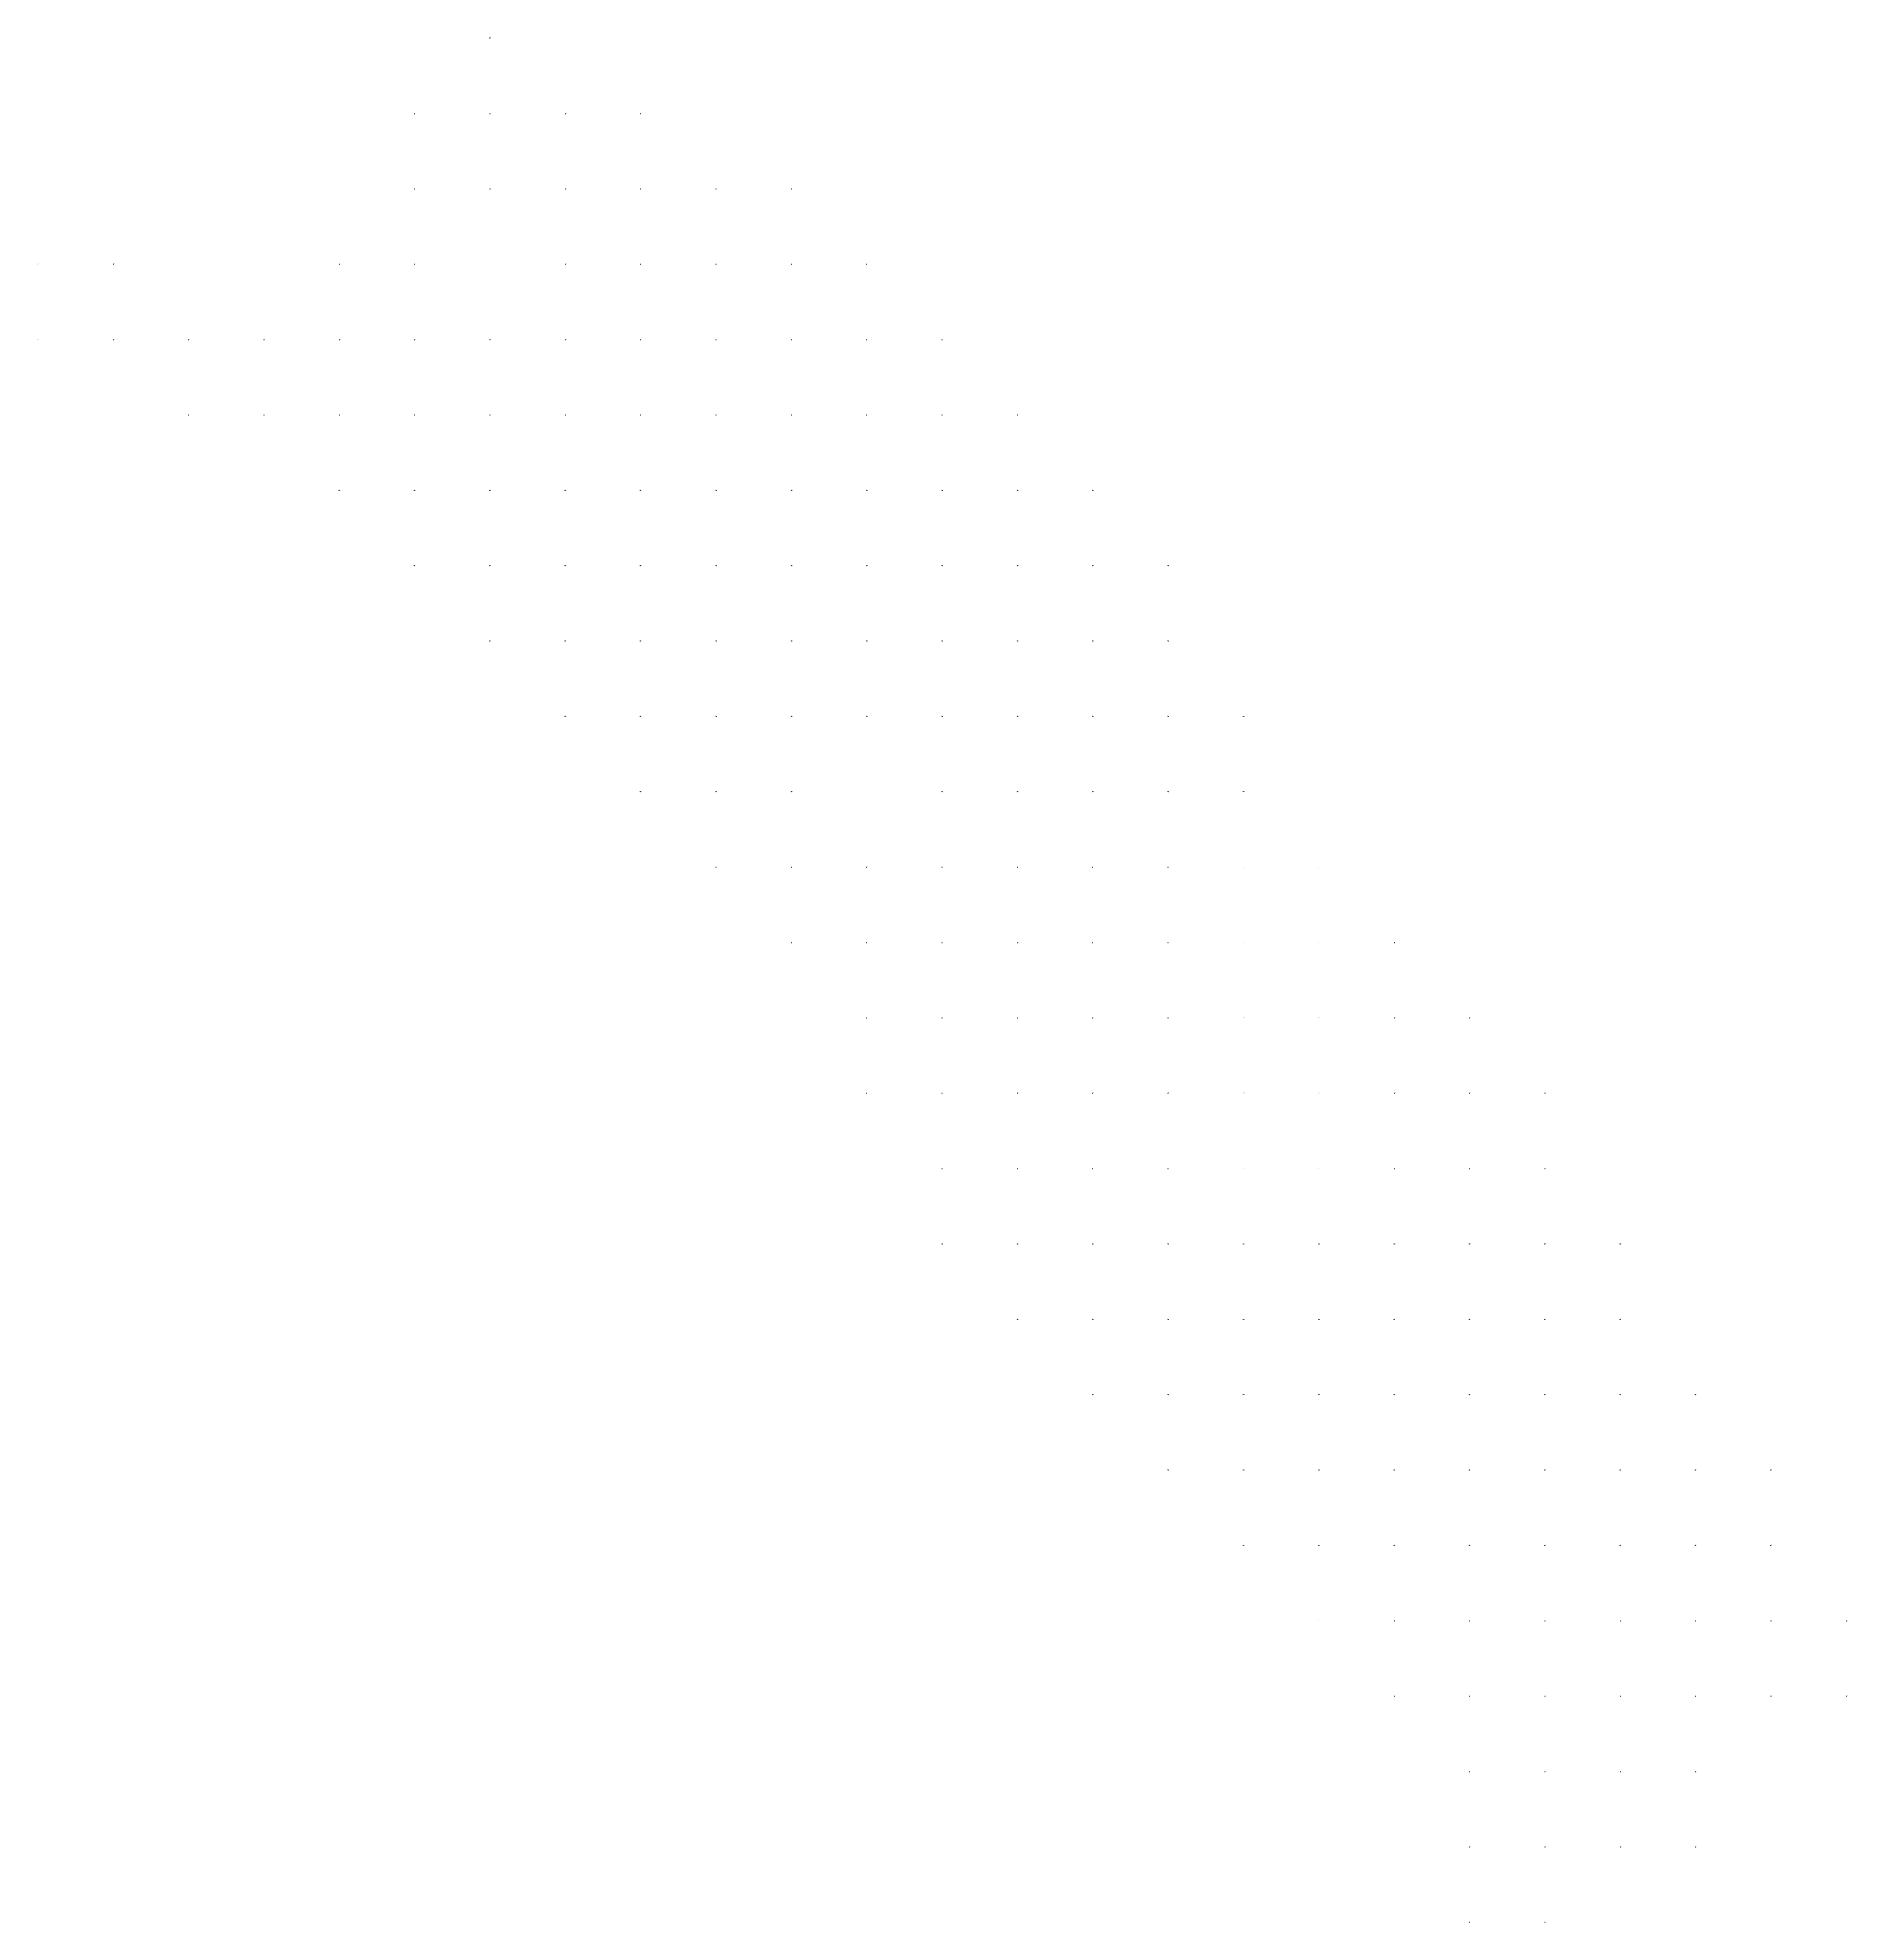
# Model space of a CAD drawing. Extents: x 509459 to 510059, y 5459442 to 5460067.
import ezdxf

# ---------------------------------------------------------------- set-up
doc = ezdxf.new("R2010")
doc.units = 0
doc.layers.add('Soundings', color=1, linetype='CONTINUOUS')

msp = doc.modelspace()

# ---------------------------------------------------------------- linework, layer by layer
at = {"layer": 'Soundings'}
for points in [[(509608.575, 5460066.575), (509608.625, 5460066.625), (509608.675, 5460066.575)], [(509583.575, 5460041.575), (509583.625, 5460041.625), (509583.675, 5460041.575)], [(509608.575, 5460041.575), (509608.625, 5460041.625), (509608.675, 5460041.575)], [(509633.575, 5460041.575), (509633.625, 5460041.625), (509633.675, 5460041.575)], [(509658.575, 5460041.575), (509658.625, 5460041.625), (509658.675, 5460041.575)], [(509583.575, 5460016.575), (509583.625, 5460016.625), (509583.675, 5460016.575)], [(509608.575, 5460016.575), (509608.625, 5460016.625), (509608.675, 5460016.575)], [(509633.575, 5460016.575), (509633.625, 5460016.625), (509633.675, 5460016.575)], [(509658.575, 5460016.575), (509658.625, 5460016.625), (509658.675, 5460016.575)], [(509683.575, 5460016.575), (509683.625, 5460016.625), (509683.675, 5460016.575)], [(509708.575, 5460016.575), (509708.625, 5460016.625), (509708.675, 5460016.575)], [(509458.575, 5459991.575), (509458.625, 5459991.625), (509458.675, 5459991.575)], [(509483.575, 5459991.575), (509483.625, 5459991.625), (509483.675, 5459991.575)], [(509558.575, 5459991.575), (509558.625, 5459991.625), (509558.675, 5459991.575)], [(509583.575, 5459991.575), (509583.625, 5459991.625), (509583.675, 5459991.575)], [(509633.575, 5459991.575), (509633.625, 5459991.625), (509633.675, 5459991.575)], [(509658.575, 5459991.575), (509658.625, 5459991.625), (509658.675, 5459991.575)], [(509683.575, 5459991.575), (509683.625, 5459991.625), (509683.675, 5459991.575)], [(509708.575, 5459991.575), (509708.625, 5459991.625), (509708.675, 5459991.575)], [(509733.575, 5459991.575), (509733.625, 5459991.625), (509733.675, 5459991.575)], [(509458.575, 5459966.575), (509458.625, 5459966.625), (509458.675, 5459966.575)], [(509483.575, 5459966.575), (509483.625, 5459966.625), (509483.675, 5459966.575)], [(509508.575, 5459966.575), (509508.625, 5459966.625), (509508.675, 5459966.575)], [(509533.575, 5459966.575), (509533.625, 5459966.625), (509533.675, 5459966.575)], [(509558.575, 5459966.575), (509558.625, 5459966.625), (509558.675, 5459966.575)], [(509583.575, 5459966.575), (509583.625, 5459966.625), (509583.675, 5459966.575)], [(509608.575, 5459966.575), (509608.625, 5459966.625), (509608.675, 5459966.575)], [(509633.575, 5459966.575), (509633.625, 5459966.625), (509633.675, 5459966.575)], [(509658.575, 5459966.575), (509658.625, 5459966.625), (509658.675, 5459966.575)], [(509683.575, 5459966.575), (509683.625, 5459966.625), (509683.675, 5459966.575)], [(509708.575, 5459966.575), (509708.625, 5459966.625), (509708.675, 5459966.575)], [(509733.575, 5459966.575), (509733.625, 5459966.625), (509733.675, 5459966.575)], [(509758.575, 5459966.575), (509758.625, 5459966.625), (509758.675, 5459966.575)], [(509508.575, 5459941.575), (509508.625, 5459941.625), (509508.675, 5459941.575)], [(509533.575, 5459941.575), (509533.625, 5459941.625), (509533.675, 5459941.575)], [(509558.575, 5459941.575), (509558.625, 5459941.625), (509558.675, 5459941.575)], [(509583.575, 5459941.575), (509583.625, 5459941.625), (509583.675, 5459941.575)], [(509608.575, 5459941.575), (509608.625, 5459941.625), (509608.675, 5459941.575)], [(509633.575, 5459941.575), (509633.625, 5459941.625), (509633.675, 5459941.575)], [(509658.575, 5459941.575), (509658.625, 5459941.625), (509658.675, 5459941.575)], [(509683.575, 5459941.575), (509683.625, 5459941.625), (509683.675, 5459941.575)], [(509708.575, 5459941.575), (509708.625, 5459941.625), (509708.675, 5459941.575)], [(509733.575, 5459941.575), (509733.625, 5459941.625), (509733.675, 5459941.575)], [(509758.575, 5459941.575), (509758.625, 5459941.625), (509758.675, 5459941.575)], [(509783.575, 5459941.575), (509783.625, 5459941.625), (509783.675, 5459941.575)], [(509558.575, 5459916.575), (509558.625, 5459916.625), (509558.675, 5459916.575)], [(509583.575, 5459916.575), (509583.625, 5459916.625), (509583.675, 5459916.575)], [(509608.575, 5459916.575), (509608.625, 5459916.625), (509608.675, 5459916.575)], [(509633.575, 5459916.575), (509633.625, 5459916.625), (509633.675, 5459916.575)], [(509658.575, 5459916.575), (509658.625, 5459916.625), (509658.675, 5459916.575)], [(509683.575, 5459916.575), (509683.625, 5459916.625), (509683.675, 5459916.575)], [(509708.575, 5459916.575), (509708.625, 5459916.625), (509708.675, 5459916.575)], [(509733.575, 5459916.575), (509733.625, 5459916.625), (509733.675, 5459916.575)], [(509758.575, 5459916.575), (509758.625, 5459916.625), (509758.675, 5459916.575)], [(509783.575, 5459916.575), (509783.625, 5459916.625), (509783.675, 5459916.575)], [(509808.575, 5459916.575), (509808.625, 5459916.625), (509808.675, 5459916.575)], [(509583.575, 5459891.575), (509583.625, 5459891.625), (509583.675, 5459891.575)], [(509608.575, 5459891.575), (509608.625, 5459891.625), (509608.675, 5459891.575)], [(509633.575, 5459891.575), (509633.625, 5459891.625), (509633.675, 5459891.575)], [(509658.575, 5459891.575), (509658.625, 5459891.625), (509658.675, 5459891.575)], [(509683.575, 5459891.575), (509683.625, 5459891.625), (509683.675, 5459891.575)], [(509708.575, 5459891.575), (509708.625, 5459891.625), (509708.675, 5459891.575)], [(509733.575, 5459891.575), (509733.625, 5459891.625), (509733.675, 5459891.575)], [(509758.575, 5459891.575), (509758.625, 5459891.625), (509758.675, 5459891.575)], [(509783.575, 5459891.575), (509783.625, 5459891.625), (509783.675, 5459891.575)], [(509808.575, 5459891.575), (509808.625, 5459891.625), (509808.675, 5459891.575)], [(509833.575, 5459891.575), (509833.625, 5459891.625), (509833.675, 5459891.575)], [(509608.575, 5459866.575), (509608.625, 5459866.625), (509608.675, 5459866.575)], [(509633.575, 5459866.575), (509633.625, 5459866.625), (509633.675, 5459866.575)], [(509658.575, 5459866.575), (509658.625, 5459866.625), (509658.675, 5459866.575)], [(509683.575, 5459866.575), (509683.625, 5459866.625), (509683.675, 5459866.575)], [(509708.575, 5459866.575), (509708.625, 5459866.625), (509708.675, 5459866.575)], [(509733.575, 5459866.575), (509733.625, 5459866.625), (509733.675, 5459866.575)], [(509758.575, 5459866.575), (509758.625, 5459866.625), (509758.675, 5459866.575)], [(509783.575, 5459866.575), (509783.625, 5459866.625), (509783.675, 5459866.575)], [(509808.575, 5459866.575), (509808.625, 5459866.625), (509808.675, 5459866.575)], [(509833.575, 5459866.575), (509833.625, 5459866.625), (509833.675, 5459866.575)], [(509633.575, 5459841.575), (509633.625, 5459841.625), (509633.675, 5459841.575)], [(509658.575, 5459841.575), (509658.625, 5459841.625), (509658.675, 5459841.575)], [(509683.575, 5459841.575), (509683.625, 5459841.625), (509683.675, 5459841.575)], [(509708.575, 5459841.575), (509708.625, 5459841.625), (509708.675, 5459841.575)], [(509733.575, 5459841.575), (509733.625, 5459841.625), (509733.675, 5459841.575)], [(509758.575, 5459841.575), (509758.625, 5459841.625), (509758.675, 5459841.575)], [(509783.575, 5459841.575), (509783.625, 5459841.625), (509783.675, 5459841.575)], [(509808.575, 5459841.575), (509808.625, 5459841.625), (509808.675, 5459841.575)], [(509833.575, 5459841.575), (509833.625, 5459841.625), (509833.675, 5459841.575)], [(509858.575, 5459841.575), (509858.625, 5459841.625), (509858.675, 5459841.575)], [(509658.575, 5459816.575), (509658.625, 5459816.625), (509658.675, 5459816.575)], [(509683.575, 5459816.575), (509683.625, 5459816.625), (509683.675, 5459816.575)], [(509708.575, 5459816.575), (509708.625, 5459816.625), (509708.675, 5459816.575)], [(509758.575, 5459816.575), (509758.625, 5459816.625), (509758.675, 5459816.575)], [(509783.575, 5459816.575), (509783.625, 5459816.625), (509783.675, 5459816.575)], [(509808.575, 5459816.575), (509808.625, 5459816.625), (509808.675, 5459816.575)], [(509833.575, 5459816.575), (509833.625, 5459816.625), (509833.675, 5459816.575)], [(509858.575, 5459816.575), (509858.625, 5459816.625), (509858.675, 5459816.575)], [(509683.575, 5459791.575), (509683.625, 5459791.625), (509683.675, 5459791.575)], [(509708.575, 5459791.575), (509708.625, 5459791.625), (509708.675, 5459791.575)], [(509733.575, 5459791.575), (509733.625, 5459791.625), (509733.675, 5459791.575)], [(509758.575, 5459791.575), (509758.625, 5459791.625), (509758.675, 5459791.575)], [(509783.575, 5459791.575), (509783.625, 5459791.625), (509783.675, 5459791.575)], [(509808.575, 5459791.575), (509808.625, 5459791.625), (509808.675, 5459791.575)], [(509833.575, 5459791.575), (509833.625, 5459791.625), (509833.675, 5459791.575)], [(509858.575, 5459791.575), (509858.625, 5459791.625), (509858.675, 5459791.575)], [(509883.575, 5459791.575), (509883.625, 5459791.625), (509883.675, 5459791.575)], [(509708.575, 5459766.575), (509708.625, 5459766.625), (509708.675, 5459766.575)], [(509733.575, 5459766.575), (509733.625, 5459766.625), (509733.675, 5459766.575)], [(509758.575, 5459766.575), (509758.625, 5459766.625), (509758.675, 5459766.575)], [(509783.575, 5459766.575), (509783.625, 5459766.625), (509783.675, 5459766.575)], [(509808.575, 5459766.575), (509808.625, 5459766.625), (509808.675, 5459766.575)], [(509833.575, 5459766.575), (509833.625, 5459766.625), (509833.675, 5459766.575)], [(509858.575, 5459766.575), (509858.625, 5459766.625), (509858.675, 5459766.575)], [(509883.575, 5459766.575), (509883.625, 5459766.625), (509883.675, 5459766.575)], [(509908.575, 5459766.575), (509908.625, 5459766.625), (509908.675, 5459766.575)], [(509733.575, 5459741.575), (509733.625, 5459741.625), (509733.675, 5459741.575)], [(509758.575, 5459741.575), (509758.625, 5459741.625), (509758.675, 5459741.575)], [(509783.575, 5459741.575), (509783.625, 5459741.625), (509783.675, 5459741.575)], [(509808.575, 5459741.575), (509808.625, 5459741.625), (509808.675, 5459741.575)], [(509833.575, 5459741.575), (509833.625, 5459741.625), (509833.675, 5459741.575)], [(509858.575, 5459741.575), (509858.625, 5459741.625), (509858.675, 5459741.575)], [(509883.575, 5459741.575), (509883.625, 5459741.625), (509883.675, 5459741.575)], [(509908.575, 5459741.575), (509908.625, 5459741.625), (509908.675, 5459741.575)], [(509933.575, 5459741.575), (509933.625, 5459741.625), (509933.675, 5459741.575)], [(509733.575, 5459716.575), (509733.625, 5459716.625), (509733.675, 5459716.575)], [(509758.575, 5459716.575), (509758.625, 5459716.625), (509758.675, 5459716.575)], [(509783.575, 5459716.575), (509783.625, 5459716.625), (509783.675, 5459716.575)], [(509808.575, 5459716.575), (509808.625, 5459716.625), (509808.675, 5459716.575)], [(509833.575, 5459716.575), (509833.625, 5459716.625), (509833.675, 5459716.575)], [(509858.575, 5459716.575), (509858.625, 5459716.625), (509858.675, 5459716.575)], [(509883.575, 5459716.575), (509883.625, 5459716.625), (509883.675, 5459716.575)], [(509908.575, 5459716.575), (509908.625, 5459716.625), (509908.675, 5459716.575)], [(509933.575, 5459716.575), (509933.625, 5459716.625), (509933.675, 5459716.575)], [(509958.575, 5459716.575), (509958.625, 5459716.625), (509958.675, 5459716.575)], [(509758.575, 5459691.575), (509758.625, 5459691.625), (509758.675, 5459691.575)], [(509783.575, 5459691.575), (509783.625, 5459691.625), (509783.675, 5459691.575)], [(509808.575, 5459691.575), (509808.625, 5459691.625), (509808.675, 5459691.575)], [(509833.575, 5459691.575), (509833.625, 5459691.625), (509833.675, 5459691.575)], [(509858.575, 5459691.575), (509858.625, 5459691.625), (509858.675, 5459691.575)], [(509883.575, 5459691.575), (509883.625, 5459691.625), (509883.675, 5459691.575)], [(509908.575, 5459691.575), (509908.625, 5459691.625), (509908.675, 5459691.575)], [(509933.575, 5459691.575), (509933.625, 5459691.625), (509933.675, 5459691.575)], [(509958.575, 5459691.575), (509958.625, 5459691.625), (509958.675, 5459691.575)], [(509758.575, 5459666.575), (509758.625, 5459666.625), (509758.675, 5459666.575)], [(509783.575, 5459666.575), (509783.625, 5459666.625), (509783.675, 5459666.575)], [(509808.575, 5459666.575), (509808.625, 5459666.625), (509808.675, 5459666.575)], [(509833.575, 5459666.575), (509833.625, 5459666.625), (509833.675, 5459666.575)], [(509858.575, 5459666.575), (509858.625, 5459666.625), (509858.675, 5459666.575)], [(509883.575, 5459666.575), (509883.625, 5459666.625), (509883.675, 5459666.575)], [(509908.575, 5459666.575), (509908.625, 5459666.625), (509908.675, 5459666.575)], [(509933.575, 5459666.575), (509933.625, 5459666.625), (509933.675, 5459666.575)], [(509958.575, 5459666.575), (509958.625, 5459666.625), (509958.675, 5459666.575)], [(509983.575, 5459666.575), (509983.625, 5459666.625), (509983.675, 5459666.575)], [(509783.575, 5459641.575), (509783.625, 5459641.625), (509783.675, 5459641.575)], [(509808.575, 5459641.575), (509808.625, 5459641.625), (509808.675, 5459641.575)], [(509833.575, 5459641.575), (509833.625, 5459641.625), (509833.675, 5459641.575)], [(509858.575, 5459641.575), (509858.625, 5459641.625), (509858.675, 5459641.575)], [(509883.575, 5459641.575), (509883.625, 5459641.625), (509883.675, 5459641.575)], [(509908.575, 5459641.575), (509908.625, 5459641.625), (509908.675, 5459641.575)], [(509933.575, 5459641.575), (509933.625, 5459641.625), (509933.675, 5459641.575)], [(509958.575, 5459641.575), (509958.625, 5459641.625), (509958.675, 5459641.575)], [(509983.575, 5459641.575), (509983.625, 5459641.625), (509983.675, 5459641.575)], [(509808.575, 5459616.575), (509808.625, 5459616.625), (509808.675, 5459616.575)], [(509833.575, 5459616.575), (509833.625, 5459616.625), (509833.675, 5459616.575)], [(509858.575, 5459616.575), (509858.625, 5459616.625), (509858.675, 5459616.575)], [(509883.575, 5459616.575), (509883.625, 5459616.625), (509883.675, 5459616.575)], [(509908.575, 5459616.575), (509908.625, 5459616.625), (509908.675, 5459616.575)], [(509933.575, 5459616.575), (509933.625, 5459616.625), (509933.675, 5459616.575)], [(509958.575, 5459616.575), (509958.625, 5459616.625), (509958.675, 5459616.575)], [(509983.575, 5459616.575), (509983.625, 5459616.625), (509983.675, 5459616.575)], [(510008.575, 5459616.575), (510008.625, 5459616.625), (510008.675, 5459616.575)], [(509833.575, 5459591.575), (509833.625, 5459591.625), (509833.675, 5459591.575)], [(509858.575, 5459591.575), (509858.625, 5459591.625), (509858.675, 5459591.575)], [(509883.575, 5459591.575), (509883.625, 5459591.625), (509883.675, 5459591.575)], [(509908.575, 5459591.575), (509908.625, 5459591.625), (509908.675, 5459591.575)], [(509933.575, 5459591.575), (509933.625, 5459591.625), (509933.675, 5459591.575)], [(509958.575, 5459591.575), (509958.625, 5459591.625), (509958.675, 5459591.575)], [(509983.575, 5459591.575), (509983.625, 5459591.625), (509983.675, 5459591.575)], [(510008.575, 5459591.575), (510008.625, 5459591.625), (510008.675, 5459591.575)], [(510033.575, 5459591.575), (510033.625, 5459591.625), (510033.675, 5459591.575)], [(509858.575, 5459566.575), (509858.625, 5459566.625), (509858.675, 5459566.575)], [(509883.575, 5459566.575), (509883.625, 5459566.625), (509883.675, 5459566.575)], [(509908.575, 5459566.575), (509908.625, 5459566.625), (509908.675, 5459566.575)], [(509933.575, 5459566.575), (509933.625, 5459566.625), (509933.675, 5459566.575)], [(509958.575, 5459566.575), (509958.625, 5459566.625), (509958.675, 5459566.575)], [(509983.575, 5459566.575), (509983.625, 5459566.625), (509983.675, 5459566.575)], [(510008.575, 5459566.575), (510008.625, 5459566.625), (510008.675, 5459566.575)], [(510033.575, 5459566.575), (510033.625, 5459566.625), (510033.675, 5459566.575)], [(509883.575, 5459541.575), (509883.625, 5459541.625), (509883.675, 5459541.575)], [(509908.575, 5459541.575), (509908.625, 5459541.625), (509908.675, 5459541.575)], [(509933.575, 5459541.575), (509933.625, 5459541.625), (509933.675, 5459541.575)], [(509958.575, 5459541.575), (509958.625, 5459541.625), (509958.675, 5459541.575)], [(509983.575, 5459541.575), (509983.625, 5459541.625), (509983.675, 5459541.575)], [(510008.575, 5459541.575), (510008.625, 5459541.625), (510008.675, 5459541.575)], [(510033.575, 5459541.575), (510033.625, 5459541.625), (510033.675, 5459541.575)], [(510058.575, 5459541.575), (510058.625, 5459541.625), (510058.675, 5459541.575)], [(509908.575, 5459516.575), (509908.625, 5459516.625), (509908.675, 5459516.575)], [(509933.575, 5459516.575), (509933.625, 5459516.625), (509933.675, 5459516.575)], [(509958.575, 5459516.575), (509958.625, 5459516.625), (509958.675, 5459516.575)], [(509983.575, 5459516.575), (509983.625, 5459516.625), (509983.675, 5459516.575)], [(510008.575, 5459516.575), (510008.625, 5459516.625), (510008.675, 5459516.575)], [(510033.575, 5459516.575), (510033.625, 5459516.625), (510033.675, 5459516.575)], [(510058.575, 5459516.575), (510058.625, 5459516.625), (510058.675, 5459516.575)], [(509933.575, 5459491.575), (509933.625, 5459491.625), (509933.675, 5459491.575)], [(509958.575, 5459491.575), (509958.625, 5459491.625), (509958.675, 5459491.575)], [(509983.575, 5459491.575), (509983.625, 5459491.625), (509983.675, 5459491.575)], [(510008.575, 5459491.575), (510008.625, 5459491.625), (510008.675, 5459491.575)], [(509933.575, 5459466.575), (509933.625, 5459466.625), (509933.675, 5459466.575)], [(509958.575, 5459466.575), (509958.625, 5459466.625), (509958.675, 5459466.575)], [(509983.575, 5459466.575), (509983.625, 5459466.625), (509983.675, 5459466.575)], [(510008.575, 5459466.575), (510008.625, 5459466.625), (510008.675, 5459466.575)], [(509933.575, 5459441.575), (509933.625, 5459441.625), (509933.675, 5459441.575)], [(509958.575, 5459441.575), (509958.625, 5459441.625), (509958.675, 5459441.575)]]:
    msp.add_lwpolyline(points, dxfattribs=at)

# ---------------------------------------------------------------- texts
for s, p in [('10.35', (509608.625, 5460066.625, 10.35)), ('12.20', (509583.625, 5460041.625, 12.2)), ('12.00', (509608.625, 5460041.625, 12)), ('10.25', (509633.625, 5460041.625, 10.25)), ('9.95', (509658.625, 5460041.625, 9.95)), ('12.50', (509583.625, 5460016.625, 12.5)), ('12.45', (509608.625, 5460016.625, 12.45)), ('11.45', (509633.625, 5460016.625, 11.45)), ('10.15', (509658.625, 5460016.625, 10.15)), ('13.30', (509683.625, 5460016.625, 13.3)), ('13.70', (509708.625, 5460016.625, 13.7)), ('14.40', (509458.625, 5459991.625, 14.4)), ('14.10', (509483.625, 5459991.625, 14.1)), ('12.65', (509558.625, 5459991.625, 12.65)), ('14.90', (509583.625, 5459991.625, 14.9)), ('15.10', (509633.625, 5459991.625, 15.1)), ('14.70', (509658.625, 5459991.625, 14.7)), ('14.60', (509683.625, 5459991.625, 14.6)), ('14.55', (509708.625, 5459991.625, 14.55)), ('14.45', (509733.625, 5459991.625, 14.45)), ('14.65', (509458.625, 5459966.625, 14.65)), ('14.35', (509483.625, 5459966.625, 14.35)), ('14.20', (509508.625, 5459966.625, 14.2)), ('15.50', (509533.625, 5459966.625, 15.5)), ('14.75', (509558.625, 5459966.625, 14.75)), ('15.25', (509583.625, 5459966.625, 15.25)), ('14.85', (509608.625, 5459966.625, 14.85)), ('15.15', (509633.625, 5459966.625, 15.15)), ('14.85', (509658.625, 5459966.625, 14.85)), ('14.75', (509683.625, 5459966.625, 14.75)), ('14.95', (509708.625, 5459966.625, 14.95)), ('14.95', (509733.625, 5459966.625, 14.95)), ('14.60', (509758.625, 5459966.625, 14.6)), ('15.65', (509508.625, 5459941.625, 15.65)), ('15.35', (509533.625, 5459941.625, 15.35)), ('15.00', (509558.625, 5459941.625, 15)), ('15.10', (509583.625, 5459941.625, 15.1)), ('15.40', (509608.625, 5459941.625, 15.4)), ('15.65', (509633.625, 5459941.625, 15.65)), ('15.00', (509658.625, 5459941.625, 15)), ('15.05', (509683.625, 5459941.625, 15.05)), ('15.35', (509708.625, 5459941.625, 15.35)), ('15.30', (509733.625, 5459941.625, 15.3)), ('15.45', (509758.625, 5459941.625, 15.45)), ('15.25', (509783.625, 5459941.625, 15.25)), ('15.30', (509558.625, 5459916.625, 15.3)), ('15.50', (509583.625, 5459916.625, 15.5)), ('15.45', (509608.625, 5459916.625, 15.45)), ('15.65', (509633.625, 5459916.625, 15.65)), ('15.35', (509658.625, 5459916.625, 15.35)), ('15.05', (509683.625, 5459916.625, 15.05)), ('15.40', (509708.625, 5459916.625, 15.4)), ('15.30', (509733.625, 5459916.625, 15.3)), ('15.25', (509758.625, 5459916.625, 15.25)), ('15.25', (509783.625, 5459916.625, 15.25)), ('14.80', (509808.625, 5459916.625, 14.8)), ('15.75', (509583.625, 5459891.625, 15.75)), ('15.25', (509608.625, 5459891.625, 15.25)), ('15.35', (509633.625, 5459891.625, 15.35)), ('15.15', (509658.625, 5459891.625, 15.15)), ('15.35', (509683.625, 5459891.625, 15.35)), ('14.75', (509708.625, 5459891.625, 14.75)), ('15.10', (509733.625, 5459891.625, 15.1)), ('15.30', (509758.625, 5459891.625, 15.3)), ('15.00', (509783.625, 5459891.625, 15)), ('14.50', (509808.625, 5459891.625, 14.5)), ('15.30', (509833.625, 5459891.625, 15.3)), ('15.75', (509608.625, 5459866.625, 15.75)), ('15.05', (509633.625, 5459866.625, 15.05)), ('15.15', (509658.625, 5459866.625, 15.15)), ('15.05', (509683.625, 5459866.625, 15.05)), ('15.15', (509708.625, 5459866.625, 15.15)), ('14.85', (509733.625, 5459866.625, 14.85)), ('15.10', (509758.625, 5459866.625, 15.1)), ('15.50', (509783.625, 5459866.625, 15.5)), ('15.00', (509808.625, 5459866.625, 15)), ('14.95', (509833.625, 5459866.625, 14.95)), ('15.50', (509633.625, 5459841.625, 15.5)), ('15.85', (509658.625, 5459841.625, 15.85)), ('15.40', (509683.625, 5459841.625, 15.4)), ('15.15', (509708.625, 5459841.625, 15.15)), ('15.05', (509733.625, 5459841.625, 15.05)), ('14.90', (509758.625, 5459841.625, 14.9)), ('15.05', (509783.625, 5459841.625, 15.05)), ('15.05', (509808.625, 5459841.625, 15.05)), ('14.85', (509833.625, 5459841.625, 14.85)), ('14.85', (509858.625, 5459841.625, 14.85)), ('15.80', (509658.625, 5459816.625, 15.8)), ('15.45', (509683.625, 5459816.625, 15.45)), ('14.75', (509708.625, 5459816.625, 14.75)), ('15.10', (509758.625, 5459816.625, 15.1)), ('15.25', (509783.625, 5459816.625, 15.25)), ('15.95', (509808.625, 5459816.625, 15.95)), ('15.10', (509833.625, 5459816.625, 15.1)), ('15.20', (509858.625, 5459816.625, 15.2)), ('15.45', (509683.625, 5459791.625, 15.45)), ('15.25', (509708.625, 5459791.625, 15.25)), ('14.95', (509733.625, 5459791.625, 14.95)), ('15.65', (509758.625, 5459791.625, 15.65)), ('15.20', (509783.625, 5459791.625, 15.2)), ('15.25', (509808.625, 5459791.625, 15.25)), ('15.45', (509833.625, 5459791.625, 15.45)), ('15.55', (509858.625, 5459791.625, 15.55)), ('15.35', (509883.625, 5459791.625, 15.35)), ('16.05', (509708.625, 5459766.625, 16.05)), ('15.45', (509733.625, 5459766.625, 15.45)), ('15.55', (509758.625, 5459766.625, 15.55)), ('15.40', (509783.625, 5459766.625, 15.4)), ('15.25', (509808.625, 5459766.625, 15.25)), ('15.60', (509833.625, 5459766.625, 15.6)), ('15.05', (509858.625, 5459766.625, 15.05)), ('15.05', (509883.625, 5459766.625, 15.05)), ('15.25', (509908.625, 5459766.625, 15.25)), ('16.10', (509733.625, 5459741.625, 16.1)), ('15.40', (509758.625, 5459741.625, 15.4)), ('15.80', (509783.625, 5459741.625, 15.8)), ('15.40', (509808.625, 5459741.625, 15.4)), ('14.95', (509833.625, 5459741.625, 14.95)), ('15.10', (509858.625, 5459741.625, 15.1)), ('14.70', (509883.625, 5459741.625, 14.7)), ('14.40', (509908.625, 5459741.625, 14.4)), ('14.90', (509933.625, 5459741.625, 14.9)), ('15.80', (509733.625, 5459716.625, 15.8)), ('16.15', (509758.625, 5459716.625, 16.15)), ('15.60', (509783.625, 5459716.625, 15.6)), ('15.50', (509808.625, 5459716.625, 15.5)), ('15.60', (509833.625, 5459716.625, 15.6)), ('14.85', (509858.625, 5459716.625, 14.85)), ('14.80', (509883.625, 5459716.625, 14.8)), ('14.60', (509908.625, 5459716.625, 14.6)), ('14.45', (509933.625, 5459716.625, 14.45)), ('11.75', (509958.625, 5459716.625, 11.75)), ('15.65', (509758.625, 5459691.625, 15.65)), ('16.40', (509783.625, 5459691.625, 16.4)), ('15.80', (509808.625, 5459691.625, 15.8)), ('14.85', (509833.625, 5459691.625, 14.85)), ('15.05', (509858.625, 5459691.625, 15.05)), ('14.50', (509883.625, 5459691.625, 14.5)), ('14.30', (509908.625, 5459691.625, 14.3)), ('13.10', (509933.625, 5459691.625, 13.1)), ('11.65', (509958.625, 5459691.625, 11.65)), ('15.90', (509758.625, 5459666.625, 15.9)), ('15.45', (509783.625, 5459666.625, 15.45)), ('14.70', (509808.625, 5459666.625, 14.7)), ('14.90', (509833.625, 5459666.625, 14.9)), ('14.95', (509858.625, 5459666.625, 14.95)), ('14.80', (509883.625, 5459666.625, 14.8)), ('14.35', (509908.625, 5459666.625, 14.35)), ('13.40', (509933.625, 5459666.625, 13.4)), ('11.65', (509958.625, 5459666.625, 11.65)), ('11.75', (509983.625, 5459666.625, 11.75)), ('15.60', (509783.625, 5459641.625, 15.6)), ('15.10', (509808.625, 5459641.625, 15.1)), ('15.30', (509833.625, 5459641.625, 15.3)), ('15.05', (509858.625, 5459641.625, 15.05)), ('15.10', (509883.625, 5459641.625, 15.1)), ('14.35', (509908.625, 5459641.625, 14.35)), ('12.70', (509933.625, 5459641.625, 12.7)), ('12.15', (509958.625, 5459641.625, 12.15)), ('11.55', (509983.625, 5459641.625, 11.55)), ('15.05', (509808.625, 5459616.625, 15.05)), ('15.55', (509833.625, 5459616.625, 15.55)), ('15.10', (509858.625, 5459616.625, 15.1)), ('14.75', (509883.625, 5459616.625, 14.75)), ('14.45', (509908.625, 5459616.625, 14.45)), ('12.70', (509933.625, 5459616.625, 12.7)), ('12.30', (509958.625, 5459616.625, 12.3)), ('11.75', (509983.625, 5459616.625, 11.75)), ('11.45', (510008.625, 5459616.625, 11.45)), ('15.15', (509833.625, 5459591.625, 15.15)), ('14.60', (509858.625, 5459591.625, 14.6)), ('14.35', (509883.625, 5459591.625, 14.35)), ('13.95', (509908.625, 5459591.625, 13.95)), ('12.75', (509933.625, 5459591.625, 12.75)), ('12.05', (509958.625, 5459591.625, 12.05)), ('11.65', (509983.625, 5459591.625, 11.65)), ('10.80', (510008.625, 5459591.625, 10.8)), ('11.50', (510033.625, 5459591.625, 11.5)), ('14.95', (509858.625, 5459566.625, 14.95)), ('13.80', (509883.625, 5459566.625, 13.8)), ('13.95', (509908.625, 5459566.625, 13.95)), ('13.90', (509933.625, 5459566.625, 13.9)), ('11.90', (509958.625, 5459566.625, 11.9)), ('11.30', (509983.625, 5459566.625, 11.3)), ('10.80', (510008.625, 5459566.625, 10.8)), ('11.20', (510033.625, 5459566.625, 11.2)), ('13.55', (509883.625, 5459541.625, 13.55)), ('13.65', (509908.625, 5459541.625, 13.65)), ('12.10', (509933.625, 5459541.625, 12.1)), ('12.05', (509958.625, 5459541.625, 12.05)), ('11.30', (509983.625, 5459541.625, 11.3)), ('11.25', (510008.625, 5459541.625, 11.25)), ('11.25', (510033.625, 5459541.625, 11.25)), ('10.80', (510058.625, 5459541.625, 10.8)), ('12.15', (509908.625, 5459516.625, 12.15)), ('12.25', (509933.625, 5459516.625, 12.25)), ('11.95', (509958.625, 5459516.625, 11.95)), ('11.20', (509983.625, 5459516.625, 11.2)), ('10.90', (510008.625, 5459516.625, 10.9)), ('11.00', (510033.625, 5459516.625, 11)), ('10.90', (510058.625, 5459516.625, 10.9)), ('11.40', (509933.625, 5459491.625, 11.4)), ('11.10', (509958.625, 5459491.625, 11.1)), ('11.40', (509983.625, 5459491.625, 11.4)), ('11.10', (510008.625, 5459491.625, 11.1)), ('10.60', (509933.625, 5459466.625, 10.6)), ('11.25', (509958.625, 5459466.625, 11.25)), ('10.85', (509983.625, 5459466.625, 10.85)), ('11.15', (510008.625, 5459466.625, 11.15)), ('10.10', (509933.625, 5459441.625, 10.1)), ('10.45', (509958.625, 5459441.625, 10.45))]:
    msp.add_text(s, height=0.1, dxfattribs=at).set_placement(p)

doc.saveas('drawing.dxf')
